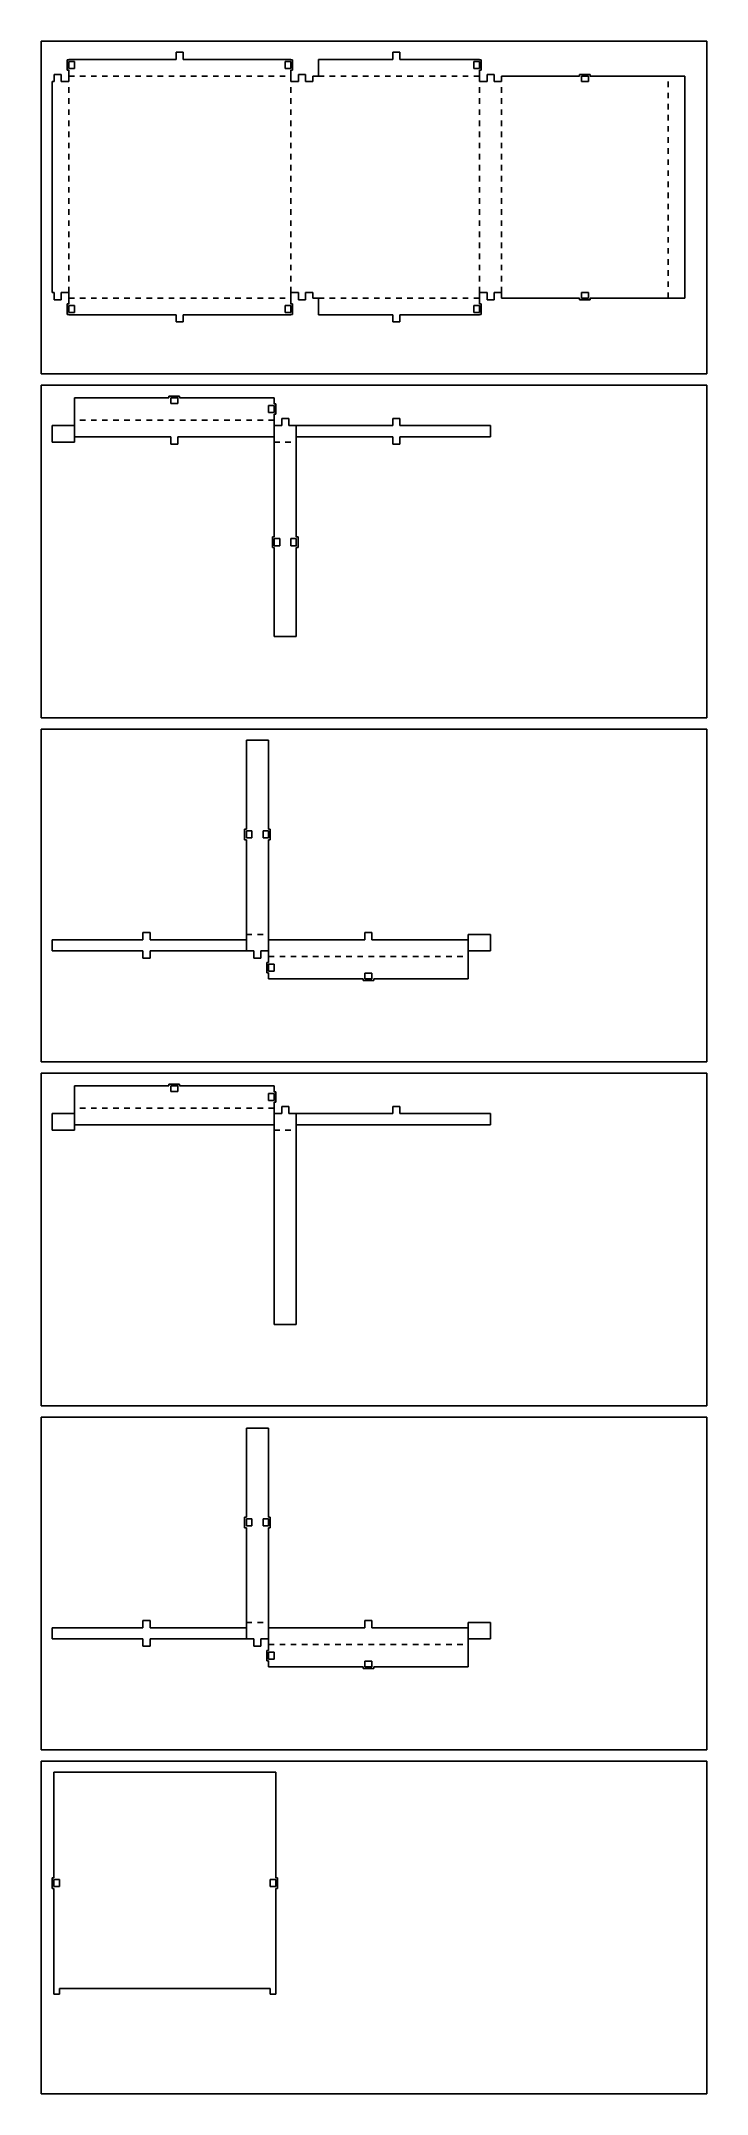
# Model space of a CAD drawing. Header units: metres. Extents: x 0 to 600, y -1550 to 300.
import ezdxf

# ---------------------------------------------------------------- set-up
doc = ezdxf.new("R2010")
doc.units = ezdxf.units.M

msp = doc.modelspace()

# ---------------------------------------------------------------- linework, layer by layer
at = {"layer": '1'}
for p, q in [((23.4125, 273.65), (23.4125, 283.175)), ((23.4125, 283.175), (25, 283.175)), ((25, 283.175), (25, 283.4125)), ((25, 283.4125), (121.825, 283.4125)), ((25, 275.2375), (25, 281.5875)), ((25, 281.5875), (30, 281.5875)), ((30, 281.5875), (30, 275.2375)), ((121.825, 283.4125), (121.825, 290)), ((121.825, 290), (128.175, 290)), ((128.175, 290), (128.175, 283.4125)), ((128.175, 283.4125), (225, 283.4125)), ((220, 275.2375), (220, 281.5875)), ((220, 281.5875), (225, 281.5875)), ((225, 283.4125), (225, 283.175)), ((225, 283.175), (226.5875, 283.175)), ((225, 281.5875), (225, 275.2375)), ((226.5875, 283.175), (226.5875, 273.65)), ((250, 268.4125), (250, 283.4125)), ((250, 283.4125), (316.825, 283.4125)), ((316.825, 283.4125), (316.825, 290)), ((316.825, 290), (323.175, 290)), ((323.175, 290), (323.175, 283.4125)), ((323.175, 283.4125), (395, 283.4125)), ((390, 275.2375), (390, 281.5875)), ((390, 281.5875), (395, 281.5875)), ((395, 283.4125), (395, 283.175)), ((395, 283.175), (396.5875, 283.175)), ((395, 281.5875), (395, 275.2375)), ((396.5875, 283.175), (396.5875, 273.65)), ((10, 73.4125), (10, 263.4125)), ((10, 263.4125), (11.825, 263.4125)), ((11.825, 263.4125), (11.825, 270)), ((11.825, 270), (18.175, 270)), ((18.175, 270), (18.175, 263.4125)), ((18.175, 263.4125), (25, 263.4125)), ((25, 273.65), (23.4125, 273.65)), ((30, 275.2375), (25, 275.2375)), ((25, 263.4125), (25, 273.65)), ((225, 275.2375), (220, 275.2375)), ((226.5875, 273.65), (225, 273.65)), ((225, 273.65), (225, 263.4125)), ((225, 263.4125), (231.825, 263.4125)), ((231.825, 263.4125), (231.825, 270)), ((231.825, 270), (238.175, 270)), ((238.175, 270), (238.175, 263.4125)), ((238.175, 263.4125), (245, 263.4125)), ((245, 263.4125), (245, 268.4125)), ((245, 268.4125), (250, 268.4125)), ((395, 275.2375), (390, 275.2375)), ((396.5875, 273.65), (395, 273.65)), ((395, 273.65), (395, 263.4125)), ((395, 263.4125), (401.825, 263.4125)), ((401.825, 263.4125), (401.825, 270)), ((401.825, 270), (408.175, 270)), ((408.175, 270), (408.175, 263.4125)), ((408.175, 263.4125), (415, 263.4125)), ((415, 263.4125), (415, 268.4125)), ((415, 268.4125), (485.2375, 268.4125)), ((485.2375, 268.4125), (485.2375, 270)), ((485.2375, 270), (494.7625, 270)), ((486.825, 268.4125), (493.175, 268.4125)), ((486.825, 263.4125), (486.825, 268.4125)), ((493.175, 263.4125), (486.825, 263.4125)), ((493.175, 268.4125), (493.175, 263.4125)), ((494.7625, 270), (494.7625, 268.4125)), ((494.7625, 268.4125), (580, 268.4125)), ((580, 268.4125), (580, 68.4125)), ((11.825, 73.4125), (10, 73.4125)), ((11.825, 66.825), (11.825, 73.4125)), ((18.175, 66.825), (11.825, 66.825)), ((25, 73.4125), (18.175, 73.4125)), ((18.175, 73.4125), (18.175, 66.825)), ((23.4125, 53.65), (23.4125, 63.175)), ((23.4125, 63.175), (25, 63.175)), ((25, 63.175), (25, 73.4125)), ((25, 55.2375), (25, 61.5875)), ((25, 61.5875), (30, 61.5875)), ((30, 61.5875), (30, 55.2375)), ((220, 55.2375), (220, 61.5875)), ((220, 61.5875), (225, 61.5875)), ((231.825, 73.4125), (225, 73.4125)), ((225, 73.4125), (225, 63.175)), ((225, 63.175), (226.5875, 63.175)), ((225, 61.5875), (225, 55.2375)), ((226.5875, 63.175), (226.5875, 53.65)), ((231.825, 66.825), (231.825, 73.4125)), ((238.175, 66.825), (231.825, 66.825)), ((245, 73.4125), (238.175, 73.4125)), ((238.175, 73.4125), (238.175, 66.825)), ((245, 68.4125), (245, 73.4125)), ((250, 68.4125), (245, 68.4125)), ((250, 53.4125), (250, 68.4125)), ((390, 55.2375), (390, 61.5875)), ((390, 61.5875), (395, 61.5875)), ((401.825, 73.4125), (395, 73.4125)), ((395, 73.4125), (395, 63.175)), ((395, 63.175), (396.5875, 63.175)), ((395, 61.5875), (395, 55.2375)), ((396.5875, 63.175), (396.5875, 53.65)), ((401.825, 66.825), (401.825, 73.4125)), ((408.175, 66.825), (401.825, 66.825)), ((415, 73.4125), (408.175, 73.4125)), ((408.175, 73.4125), (408.175, 66.825)), ((415, 68.4125), (415, 73.4125)), ((485.2375, 68.4125), (415, 68.4125)), ((485.2375, 66.825), (485.2375, 68.4125)), ((494.7625, 66.825), (485.2375, 66.825)), ((486.825, 68.4125), (486.825, 73.4125)), ((486.825, 73.4125), (493.175, 73.4125)), ((493.175, 68.4125), (486.825, 68.4125)), ((493.175, 73.4125), (493.175, 68.4125)), ((580, 68.4125), (494.7625, 68.4125)), ((494.7625, 68.4125), (494.7625, 66.825)), ((25, 53.65), (23.4125, 53.65)), ((30, 55.2375), (25, 55.2375)), ((25, 53.4125), (25, 53.65)), ((121.825, 53.4125), (25, 53.4125)), ((121.825, 46.825), (121.825, 53.4125)), ((128.175, 46.825), (121.825, 46.825)), ((225, 53.4125), (128.175, 53.4125)), ((128.175, 53.4125), (128.175, 46.825)), ((225, 55.2375), (220, 55.2375)), ((226.5875, 53.65), (225, 53.65)), ((225, 53.65), (225, 53.4125)), ((316.825, 53.4125), (250, 53.4125)), ((316.825, 46.825), (316.825, 53.4125)), ((323.175, 46.825), (316.825, 46.825)), ((395, 53.4125), (323.175, 53.4125)), ((323.175, 53.4125), (323.175, 46.825)), ((395, 55.2375), (390, 55.2375)), ((396.5875, 53.65), (395, 53.65)), ((395, 53.65), (395, 53.4125))]:
    msp.add_line(p, q, dxfattribs=at)
at = {"layer": '2'}
for p, q in [((11.5875, -1355.2375), (11.5875, -1260)), ((11.5875, -1260), (211.5875, -1260)), ((211.5875, -1260), (211.5875, -1355.2375)), ((10, -1364.7625), (10, -1355.2375)), ((10, -1355.2375), (11.5875, -1355.2375)), ((11.5875, -1364.7625), (10, -1364.7625)), ((11.5875, -1363.175), (11.5875, -1356.825)), ((11.5875, -1356.825), (16.5875, -1356.825)), ((16.5875, -1363.175), (11.5875, -1363.175)), ((11.5875, -1460), (11.5875, -1364.7625)), ((16.5875, -1356.825), (16.5875, -1363.175)), ((206.5875, -1363.175), (206.5875, -1356.825)), ((206.5875, -1356.825), (211.5875, -1356.825)), ((211.5875, -1363.175), (206.5875, -1363.175)), ((211.5875, -1355.2375), (213.175, -1355.2375)), ((211.5875, -1356.825), (211.5875, -1363.175)), ((211.5875, -1364.7625), (211.5875, -1460)), ((213.175, -1364.7625), (211.5875, -1364.7625)), ((213.175, -1355.2375), (213.175, -1364.7625)), ((16.5875, -1460), (11.5875, -1460)), ((206.5875, -1455), (16.5875, -1455)), ((16.5875, -1455), (16.5875, -1460)), ((206.5875, -1460), (206.5875, -1455)), ((211.5875, -1460), (206.5875, -1460))]:
    msp.add_line(p, q, dxfattribs=at)
at = {"layer": '3'}
for p, q in [((30, -46.5875), (30, -21.5875)), ((30, -21.5875), (115.2375, -21.5875)), ((115.2375, -21.5875), (115.2375, -20)), ((115.2375, -20), (124.7625, -20)), ((116.825, -21.5875), (123.175, -21.5875)), ((116.825, -26.5875), (116.825, -21.5875)), ((123.175, -26.5875), (116.825, -26.5875)), ((123.175, -21.5875), (123.175, -26.5875)), ((124.7625, -20), (124.7625, -21.5875)), ((124.7625, -21.5875), (210, -21.5875)), ((205, -34.7625), (205, -28.4125)), ((205, -28.4125), (210, -28.4125)), ((210, -34.7625), (205, -34.7625)), ((210, -21.5875), (210, -26.825)), ((210, -26.825), (211.5875, -26.825)), ((210, -28.4125), (210, -34.7625)), ((211.5875, -36.35), (210, -36.35)), ((210, -36.35), (210, -46.5875)), ((211.5875, -26.825), (211.5875, -36.35)), ((10, -61.5875), (10, -46.5875)), ((10, -46.5875), (30, -46.5875)), ((210, -46.5875), (216.825, -46.5875)), ((216.825, -46.5875), (216.825, -40)), ((216.825, -40), (223.175, -40)), ((223.175, -40), (223.175, -46.5875)), ((223.175, -46.5875), (316.825, -46.5875)), ((316.825, -46.5875), (316.825, -40)), ((316.825, -40), (323.175, -40)), ((323.175, -40), (323.175, -46.5875)), ((323.175, -46.5875), (405, -46.5875)), ((405, -46.5875), (405, -56.5875)), ((30, -61.5875), (10, -61.5875)), ((116.825, -56.5875), (30, -56.5875)), ((30, -56.5875), (30, -61.5875)), ((116.825, -63.175), (116.825, -56.5875)), ((123.175, -63.175), (116.825, -63.175)), ((210, -56.5875), (123.175, -56.5875)), ((123.175, -56.5875), (123.175, -63.175)), ((210, -146.825), (210, -56.5875)), ((316.825, -56.5875), (230, -56.5875)), ((230, -56.5875), (230, -146.825)), ((316.825, -63.175), (316.825, -56.5875)), ((323.175, -63.175), (316.825, -63.175)), ((405, -56.5875), (323.175, -56.5875)), ((323.175, -56.5875), (323.175, -63.175)), ((208.4125, -156.35), (208.4125, -146.825)), ((208.4125, -146.825), (210, -146.825)), ((230, -146.825), (231.5875, -146.825)), ((231.5875, -146.825), (231.5875, -156.35)), ((210, -156.35), (208.4125, -156.35)), ((210, -154.7625), (210, -148.4125)), ((210, -148.4125), (215, -148.4125)), ((215, -154.7625), (210, -154.7625)), ((210, -236.5875), (210, -156.35)), ((215, -148.4125), (215, -154.7625)), ((225, -154.7625), (225, -148.4125)), ((225, -148.4125), (230, -148.4125)), ((230, -154.7625), (225, -154.7625)), ((230, -148.4125), (230, -154.7625)), ((231.5875, -156.35), (230, -156.35)), ((230, -156.35), (230, -236.5875)), ((230, -236.5875), (210, -236.5875))]:
    msp.add_line(p, q, dxfattribs=at)
at = {"layer": '4'}
for p, q in [((185, -410.2375), (185, -330)), ((185, -330), (205, -330)), ((205, -330), (205, -410.2375)), ((183.4125, -419.7625), (183.4125, -410.2375)), ((183.4125, -410.2375), (185, -410.2375)), ((185, -419.7625), (183.4125, -419.7625)), ((185, -418.175), (185, -411.825)), ((185, -411.825), (190, -411.825)), ((190, -418.175), (185, -418.175)), ((185, -510), (185, -419.7625)), ((190, -411.825), (190, -418.175)), ((200, -418.175), (200, -411.825)), ((200, -411.825), (205, -411.825)), ((205, -418.175), (200, -418.175)), ((205, -410.2375), (206.5875, -410.2375)), ((205, -411.825), (205, -418.175)), ((206.5875, -419.7625), (205, -419.7625)), ((205, -419.7625), (205, -510)), ((206.5875, -410.2375), (206.5875, -419.7625)), ((10, -520), (10, -510)), ((10, -510), (91.825, -510)), ((91.825, -510), (91.825, -503.4125)), ((91.825, -503.4125), (98.175, -503.4125)), ((98.175, -503.4125), (98.175, -510)), ((98.175, -510), (185, -510)), ((205, -510), (291.825, -510)), ((291.825, -510), (291.825, -503.4125)), ((291.825, -503.4125), (298.175, -503.4125)), ((298.175, -503.4125), (298.175, -510)), ((298.175, -510), (385, -510)), ((385, -510), (385, -505)), ((385, -505), (405, -505)), ((405, -505), (405, -520)), ((91.825, -520), (10, -520)), ((91.825, -526.5875), (91.825, -520)), ((98.175, -526.5875), (91.825, -526.5875)), ((191.825, -520), (98.175, -520)), ((98.175, -520), (98.175, -526.5875)), ((191.825, -526.5875), (191.825, -520)), ((198.175, -526.5875), (191.825, -526.5875)), ((205, -520), (198.175, -520)), ((198.175, -520), (198.175, -526.5875)), ((203.4125, -539.7625), (203.4125, -530.2375)), ((203.4125, -530.2375), (205, -530.2375)), ((205, -530.2375), (205, -520)), ((205, -538.175), (205, -531.825)), ((205, -531.825), (210, -531.825)), ((210, -531.825), (210, -538.175)), ((405, -520), (385, -520)), ((385, -520), (385, -545)), ((205, -539.7625), (203.4125, -539.7625)), ((210, -538.175), (205, -538.175)), ((205, -545), (205, -539.7625)), ((290.2375, -545), (205, -545)), ((290.2375, -546.5875), (290.2375, -545)), ((299.7625, -546.5875), (290.2375, -546.5875)), ((291.825, -545), (291.825, -540)), ((291.825, -540), (298.175, -540)), ((298.175, -545), (291.825, -545)), ((298.175, -540), (298.175, -545)), ((385, -545), (299.7625, -545)), ((299.7625, -545), (299.7625, -546.5875))]:
    msp.add_line(p, q, dxfattribs=at)
at = {"layer": '5'}
for p, q in [((30, -666.5875), (30, -641.5875)), ((30, -641.5875), (115.2375, -641.5875)), ((115.2375, -641.5875), (115.2375, -640)), ((115.2375, -640), (124.7625, -640)), ((116.825, -641.5875), (123.175, -641.5875)), ((116.825, -646.5875), (116.825, -641.5875)), ((123.175, -646.5875), (116.825, -646.5875)), ((123.175, -641.5875), (123.175, -646.5875)), ((124.7625, -640), (124.7625, -641.5875)), ((124.7625, -641.5875), (210, -641.5875)), ((210, -641.5875), (210, -646.825)), ((210, -646.825), (211.5875, -646.825)), ((211.5875, -646.825), (211.5875, -656.35)), ((205, -654.7625), (205, -648.4125)), ((205, -648.4125), (210, -648.4125)), ((210, -654.7625), (205, -654.7625)), ((210, -648.4125), (210, -654.7625)), ((211.5875, -656.35), (210, -656.35)), ((210, -656.35), (210, -666.5875)), ((216.825, -666.5875), (216.825, -660)), ((216.825, -660), (223.175, -660)), ((223.175, -660), (223.175, -666.5875)), ((316.825, -666.5875), (316.825, -660)), ((316.825, -660), (323.175, -660)), ((323.175, -660), (323.175, -666.5875)), ((10, -681.5875), (10, -666.5875)), ((10, -666.5875), (30, -666.5875)), ((30, -681.5875), (10, -681.5875)), ((210, -676.5875), (30, -676.5875)), ((30, -676.5875), (30, -681.5875)), ((210, -666.5875), (216.825, -666.5875)), ((210, -856.5875), (210, -676.5875)), ((223.175, -666.5875), (316.825, -666.5875)), ((405, -676.5875), (230, -676.5875)), ((230, -676.5875), (230, -856.5875)), ((323.175, -666.5875), (405, -666.5875)), ((405, -666.5875), (405, -676.5875)), ((230, -856.5875), (210, -856.5875))]:
    msp.add_line(p, q, dxfattribs=at)
at = {"layer": '6'}
for p, q in [((185, -1030.2375), (185, -950)), ((185, -950), (205, -950)), ((205, -950), (205, -1030.2375)), ((183.4125, -1039.7625), (183.4125, -1030.2375)), ((183.4125, -1030.2375), (185, -1030.2375)), ((185, -1038.175), (185, -1031.825)), ((185, -1031.825), (190, -1031.825)), ((190, -1031.825), (190, -1038.175)), ((200, -1038.175), (200, -1031.825)), ((200, -1031.825), (205, -1031.825)), ((205, -1030.2375), (206.5875, -1030.2375)), ((205, -1031.825), (205, -1038.175)), ((206.5875, -1030.2375), (206.5875, -1039.7625)), ((185, -1039.7625), (183.4125, -1039.7625)), ((190, -1038.175), (185, -1038.175)), ((185, -1130), (185, -1039.7625)), ((205, -1038.175), (200, -1038.175)), ((206.5875, -1039.7625), (205, -1039.7625)), ((205, -1039.7625), (205, -1130)), ((91.825, -1130), (91.825, -1123.4125)), ((91.825, -1123.4125), (98.175, -1123.4125)), ((98.175, -1123.4125), (98.175, -1130)), ((291.825, -1130), (291.825, -1123.4125)), ((291.825, -1123.4125), (298.175, -1123.4125)), ((298.175, -1123.4125), (298.175, -1130)), ((385, -1130), (385, -1125)), ((385, -1125), (405, -1125)), ((405, -1125), (405, -1140)), ((10, -1140), (10, -1130)), ((10, -1130), (91.825, -1130)), ((91.825, -1140), (10, -1140)), ((91.825, -1146.5875), (91.825, -1140)), ((98.175, -1146.5875), (91.825, -1146.5875)), ((98.175, -1130), (185, -1130)), ((191.825, -1140), (98.175, -1140)), ((98.175, -1140), (98.175, -1146.5875)), ((191.825, -1146.5875), (191.825, -1140)), ((198.175, -1146.5875), (191.825, -1146.5875)), ((205, -1140), (198.175, -1140)), ((198.175, -1140), (198.175, -1146.5875)), ((205, -1130), (291.825, -1130)), ((205, -1150.2375), (205, -1140)), ((298.175, -1130), (385, -1130)), ((405, -1140), (385, -1140)), ((385, -1140), (385, -1165)), ((203.4125, -1159.7625), (203.4125, -1150.2375)), ((203.4125, -1150.2375), (205, -1150.2375)), ((205, -1159.7625), (203.4125, -1159.7625)), ((205, -1158.175), (205, -1151.825)), ((205, -1151.825), (210, -1151.825)), ((210, -1158.175), (205, -1158.175)), ((205, -1165), (205, -1159.7625)), ((290.2375, -1165), (205, -1165)), ((210, -1151.825), (210, -1158.175)), ((290.2375, -1166.5875), (290.2375, -1165)), ((291.825, -1165), (291.825, -1160)), ((291.825, -1160), (298.175, -1160)), ((298.175, -1165), (291.825, -1165)), ((298.175, -1160), (298.175, -1165)), ((385, -1165), (299.7625, -1165)), ((299.7625, -1165), (299.7625, -1166.5875)), ((299.7625, -1166.5875), (290.2375, -1166.5875))]:
    msp.add_line(p, q, dxfattribs=at)
at = {"layer": 'fold-line'}
for p, q in [((25, 268.4125), (30, 268.4125)), ((35, 268.4125), (40, 268.4125)), ((45, 268.4125), (50, 268.4125)), ((55, 268.4125), (60, 268.4125)), ((65, 268.4125), (70, 268.4125)), ((75, 268.4125), (80, 268.4125)), ((85, 268.4125), (90, 268.4125)), ((95, 268.4125), (100, 268.4125)), ((105, 268.4125), (110, 268.4125)), ((115, 268.4125), (120, 268.4125)), ((125, 268.4125), (130, 268.4125)), ((135, 268.4125), (140, 268.4125)), ((145, 268.4125), (150, 268.4125)), ((155, 268.4125), (160, 268.4125)), ((165, 268.4125), (170, 268.4125)), ((175, 268.4125), (180, 268.4125)), ((185, 268.4125), (190, 268.4125)), ((195, 268.4125), (200, 268.4125)), ((205, 268.4125), (210, 268.4125)), ((215, 268.4125), (220, 268.4125)), ((250, 268.4125), (255, 268.4125)), ((260, 268.4125), (265, 268.4125)), ((270, 268.4125), (275, 268.4125)), ((280, 268.4125), (285, 268.4125)), ((290, 268.4125), (295, 268.4125)), ((300, 268.4125), (305, 268.4125)), ((310, 268.4125), (315, 268.4125)), ((320, 268.4125), (325, 268.4125)), ((330, 268.4125), (335, 268.4125)), ((340, 268.4125), (345, 268.4125)), ((350, 268.4125), (355, 268.4125)), ((360, 268.4125), (365, 268.4125)), ((370, 268.4125), (375, 268.4125)), ((380, 268.4125), (385, 268.4125)), ((390, 268.4125), (395, 268.4125)), ((565, 258.4125), (565, 263.4125)), ((25, 253.4125), (25, 258.4125)), ((25, 243.4125), (25, 248.4125)), ((225, 253.4125), (225, 258.4125)), ((225, 243.4125), (225, 248.4125)), ((395, 253.4125), (395, 258.4125)), ((395, 243.4125), (395, 248.4125)), ((415, 253.4125), (415, 258.4125)), ((415, 243.4125), (415, 248.4125)), ((565, 248.4125), (565, 253.4125)), ((565, 238.4125), (565, 243.4125)), ((25, 233.4125), (25, 238.4125)), ((25, 223.4125), (25, 228.4125)), ((225, 233.4125), (225, 238.4125)), ((225, 223.4125), (225, 228.4125)), ((395, 233.4125), (395, 238.4125)), ((395, 223.4125), (395, 228.4125)), ((415, 233.4125), (415, 238.4125)), ((415, 223.4125), (415, 228.4125)), ((565, 228.4125), (565, 233.4125)), ((565, 218.4125), (565, 223.4125)), ((25, 213.4125), (25, 218.4125)), ((25, 203.4125), (25, 208.4125)), ((225, 213.4125), (225, 218.4125)), ((225, 203.4125), (225, 208.4125)), ((395, 213.4125), (395, 218.4125)), ((395, 203.4125), (395, 208.4125)), ((415, 213.4125), (415, 218.4125)), ((415, 203.4125), (415, 208.4125)), ((565, 208.4125), (565, 213.4125)), ((25, 193.4125), (25, 198.4125)), ((25, 183.4125), (25, 188.4125)), ((225, 193.4125), (225, 198.4125)), ((225, 183.4125), (225, 188.4125)), ((395, 193.4125), (395, 198.4125)), ((395, 183.4125), (395, 188.4125)), ((415, 193.4125), (415, 198.4125)), ((415, 183.4125), (415, 188.4125)), ((565, 198.4125), (565, 203.4125)), ((565, 188.4125), (565, 193.4125)), ((25, 173.4125), (25, 178.4125)), ((25, 163.4125), (25, 168.4125)), ((225, 173.4125), (225, 178.4125)), ((225, 163.4125), (225, 168.4125)), ((395, 173.4125), (395, 178.4125)), ((395, 163.4125), (395, 168.4125)), ((415, 173.4125), (415, 178.4125)), ((415, 163.4125), (415, 168.4125)), ((565, 178.4125), (565, 183.4125)), ((565, 168.4125), (565, 173.4125)), ((25, 153.4125), (25, 158.4125)), ((25, 143.4125), (25, 148.4125)), ((225, 153.4125), (225, 158.4125)), ((225, 143.4125), (225, 148.4125)), ((395, 153.4125), (395, 158.4125)), ((395, 143.4125), (395, 148.4125)), ((415, 153.4125), (415, 158.4125)), ((415, 143.4125), (415, 148.4125)), ((565, 158.4125), (565, 163.4125)), ((565, 148.4125), (565, 153.4125)), ((25, 133.4125), (25, 138.4125)), ((225, 133.4125), (225, 138.4125)), ((395, 133.4125), (395, 138.4125)), ((415, 133.4125), (415, 138.4125)), ((565, 138.4125), (565, 143.4125)), ((565, 128.4125), (565, 133.4125)), ((25, 123.4125), (25, 128.4125)), ((25, 113.4125), (25, 118.4125)), ((225, 123.4125), (225, 128.4125)), ((225, 113.4125), (225, 118.4125)), ((395, 123.4125), (395, 128.4125)), ((395, 113.4125), (395, 118.4125)), ((415, 123.4125), (415, 128.4125)), ((415, 113.4125), (415, 118.4125)), ((565, 118.4125), (565, 123.4125)), ((565, 108.4125), (565, 113.4125)), ((25, 103.4125), (25, 108.4125)), ((25, 93.4125), (25, 98.4125)), ((225, 103.4125), (225, 108.4125)), ((225, 93.4125), (225, 98.4125)), ((395, 103.4125), (395, 108.4125)), ((395, 93.4125), (395, 98.4125)), ((415, 103.4125), (415, 108.4125)), ((415, 93.4125), (415, 98.4125)), ((565, 98.4125), (565, 103.4125)), ((565, 88.4125), (565, 93.4125)), ((25, 83.4125), (25, 88.4125)), ((25, 73.4125), (25, 78.4125)), ((225, 83.4125), (225, 88.4125)), ((225, 73.4125), (225, 78.4125)), ((395, 83.4125), (395, 88.4125)), ((395, 73.4125), (395, 78.4125)), ((415, 83.4125), (415, 88.4125)), ((415, 73.4125), (415, 78.4125)), ((565, 78.4125), (565, 83.4125)), ((25, 68.4125), (30, 68.4125)), ((35, 68.4125), (40, 68.4125)), ((45, 68.4125), (50, 68.4125)), ((55, 68.4125), (60, 68.4125)), ((65, 68.4125), (70, 68.4125)), ((75, 68.4125), (80, 68.4125)), ((85, 68.4125), (90, 68.4125)), ((95, 68.4125), (100, 68.4125)), ((105, 68.4125), (110, 68.4125)), ((115, 68.4125), (120, 68.4125)), ((125, 68.4125), (130, 68.4125)), ((135, 68.4125), (140, 68.4125)), ((145, 68.4125), (150, 68.4125)), ((155, 68.4125), (160, 68.4125)), ((165, 68.4125), (170, 68.4125)), ((175, 68.4125), (180, 68.4125)), ((185, 68.4125), (190, 68.4125)), ((195, 68.4125), (200, 68.4125)), ((205, 68.4125), (210, 68.4125)), ((215, 68.4125), (220, 68.4125)), ((250, 68.4125), (255, 68.4125)), ((260, 68.4125), (265, 68.4125)), ((270, 68.4125), (275, 68.4125)), ((280, 68.4125), (285, 68.4125)), ((290, 68.4125), (295, 68.4125)), ((300, 68.4125), (305, 68.4125)), ((310, 68.4125), (315, 68.4125)), ((320, 68.4125), (325, 68.4125)), ((330, 68.4125), (335, 68.4125)), ((340, 68.4125), (345, 68.4125)), ((350, 68.4125), (355, 68.4125)), ((360, 68.4125), (365, 68.4125)), ((370, 68.4125), (375, 68.4125)), ((380, 68.4125), (385, 68.4125)), ((390, 68.4125), (395, 68.4125)), ((565, 68.4125), (565, 73.4125)), ((30, -56.5875), (30, -46.5875)), ((40, -41.5875), (35, -41.5875)), ((50, -41.5875), (45, -41.5875)), ((60, -41.5875), (55, -41.5875)), ((70, -41.5875), (65, -41.5875)), ((80, -41.5875), (75, -41.5875)), ((90, -41.5875), (85, -41.5875)), ((100, -41.5875), (95, -41.5875)), ((110, -41.5875), (105, -41.5875)), ((120, -41.5875), (115, -41.5875)), ((130, -41.5875), (125, -41.5875)), ((140, -41.5875), (135, -41.5875)), ((150, -41.5875), (145, -41.5875)), ((160, -41.5875), (155, -41.5875)), ((170, -41.5875), (165, -41.5875)), ((180, -41.5875), (175, -41.5875)), ((190, -41.5875), (185, -41.5875)), ((200, -41.5875), (195, -41.5875)), ((210, -41.5875), (205, -41.5875)), ((210, -56.5875), (210, -46.5875)), ((230, -56.5875), (230, -46.5875)), ((210, -61.5875), (215, -61.5875)), ((220, -61.5875), (225, -61.5875)), ((185, -505), (190, -505)), ((185, -510), (185, -520)), ((195, -505), (200, -505)), ((205, -510), (205, -520)), ((385, -510), (385, -520)), ((205, -525), (210, -525)), ((215, -525), (220, -525)), ((225, -525), (230, -525)), ((235, -525), (240, -525)), ((245, -525), (250, -525)), ((255, -525), (260, -525)), ((265, -525), (270, -525)), ((275, -525), (280, -525)), ((285, -525), (290, -525)), ((295, -525), (300, -525)), ((305, -525), (310, -525)), ((315, -525), (320, -525)), ((325, -525), (330, -525)), ((335, -525), (340, -525)), ((345, -525), (350, -525)), ((355, -525), (360, -525)), ((365, -525), (370, -525)), ((375, -525), (380, -525)), ((40, -661.5875), (35, -661.5875)), ((50, -661.5875), (45, -661.5875)), ((60, -661.5875), (55, -661.5875)), ((70, -661.5875), (65, -661.5875)), ((80, -661.5875), (75, -661.5875)), ((90, -661.5875), (85, -661.5875)), ((100, -661.5875), (95, -661.5875)), ((110, -661.5875), (105, -661.5875)), ((120, -661.5875), (115, -661.5875)), ((130, -661.5875), (125, -661.5875)), ((140, -661.5875), (135, -661.5875)), ((150, -661.5875), (145, -661.5875)), ((160, -661.5875), (155, -661.5875)), ((170, -661.5875), (165, -661.5875)), ((180, -661.5875), (175, -661.5875)), ((190, -661.5875), (185, -661.5875)), ((200, -661.5875), (195, -661.5875)), ((210, -661.5875), (205, -661.5875)), ((30, -666.5875), (30, -676.5875)), ((210, -666.5875), (210, -676.5875)), ((210, -681.5875), (215, -681.5875)), ((220, -681.5875), (225, -681.5875)), ((230, -666.5875), (230, -676.5875)), ((185, -1125), (190, -1125)), ((195, -1125), (200, -1125)), ((185, -1140), (185, -1130)), ((205, -1140), (205, -1130)), ((205, -1145), (210, -1145)), ((215, -1145), (220, -1145)), ((225, -1145), (230, -1145)), ((235, -1145), (240, -1145)), ((245, -1145), (250, -1145)), ((255, -1145), (260, -1145)), ((265, -1145), (270, -1145)), ((275, -1145), (280, -1145)), ((285, -1145), (290, -1145)), ((295, -1145), (300, -1145)), ((305, -1145), (310, -1145)), ((315, -1145), (320, -1145)), ((325, -1145), (330, -1145)), ((335, -1145), (340, -1145)), ((345, -1145), (350, -1145)), ((355, -1145), (360, -1145)), ((365, -1145), (370, -1145)), ((375, -1145), (380, -1145)), ((385, -1140), (385, -1130))]:
    msp.add_line(p, q, dxfattribs=at)
at = {"layer": 'sheet_boundary'}
for p, q in [((0, 300), (600, 300)), ((0, 0), (0, 300)), ((600, 300), (600, 0)), ((600, 0), (0, 0))]:
    msp.add_line(p, q, dxfattribs=at)
at = {"layer": 'sheet_boundary_2'}
for p, q in [((0, -10), (600, -10)), ((0, -310), (0, -10)), ((600, -10), (600, -310)), ((600, -310), (0, -310))]:
    msp.add_line(p, q, dxfattribs=at)
at = {"layer": 'sheet_boundary_3'}
for p, q in [((0, -320), (600, -320)), ((0, -620), (0, -320)), ((600, -320), (600, -620)), ((600, -620), (0, -620))]:
    msp.add_line(p, q, dxfattribs=at)
at = {"layer": 'sheet_boundary_4'}
for p, q in [((0, -630), (600, -630)), ((0, -930), (0, -630)), ((600, -630), (600, -930)), ((600, -930), (0, -930))]:
    msp.add_line(p, q, dxfattribs=at)
at = {"layer": 'sheet_boundary_5'}
for p, q in [((0, -940), (600, -940)), ((0, -1240), (0, -940)), ((600, -940), (600, -1240)), ((600, -1240), (0, -1240))]:
    msp.add_line(p, q, dxfattribs=at)
at = {"layer": 'sheet_boundary_6'}
for p, q in [((0, -1250), (600, -1250)), ((0, -1550), (0, -1250)), ((600, -1250), (600, -1550)), ((600, -1550), (0, -1550))]:
    msp.add_line(p, q, dxfattribs=at)

doc.saveas('drawing.dxf')
